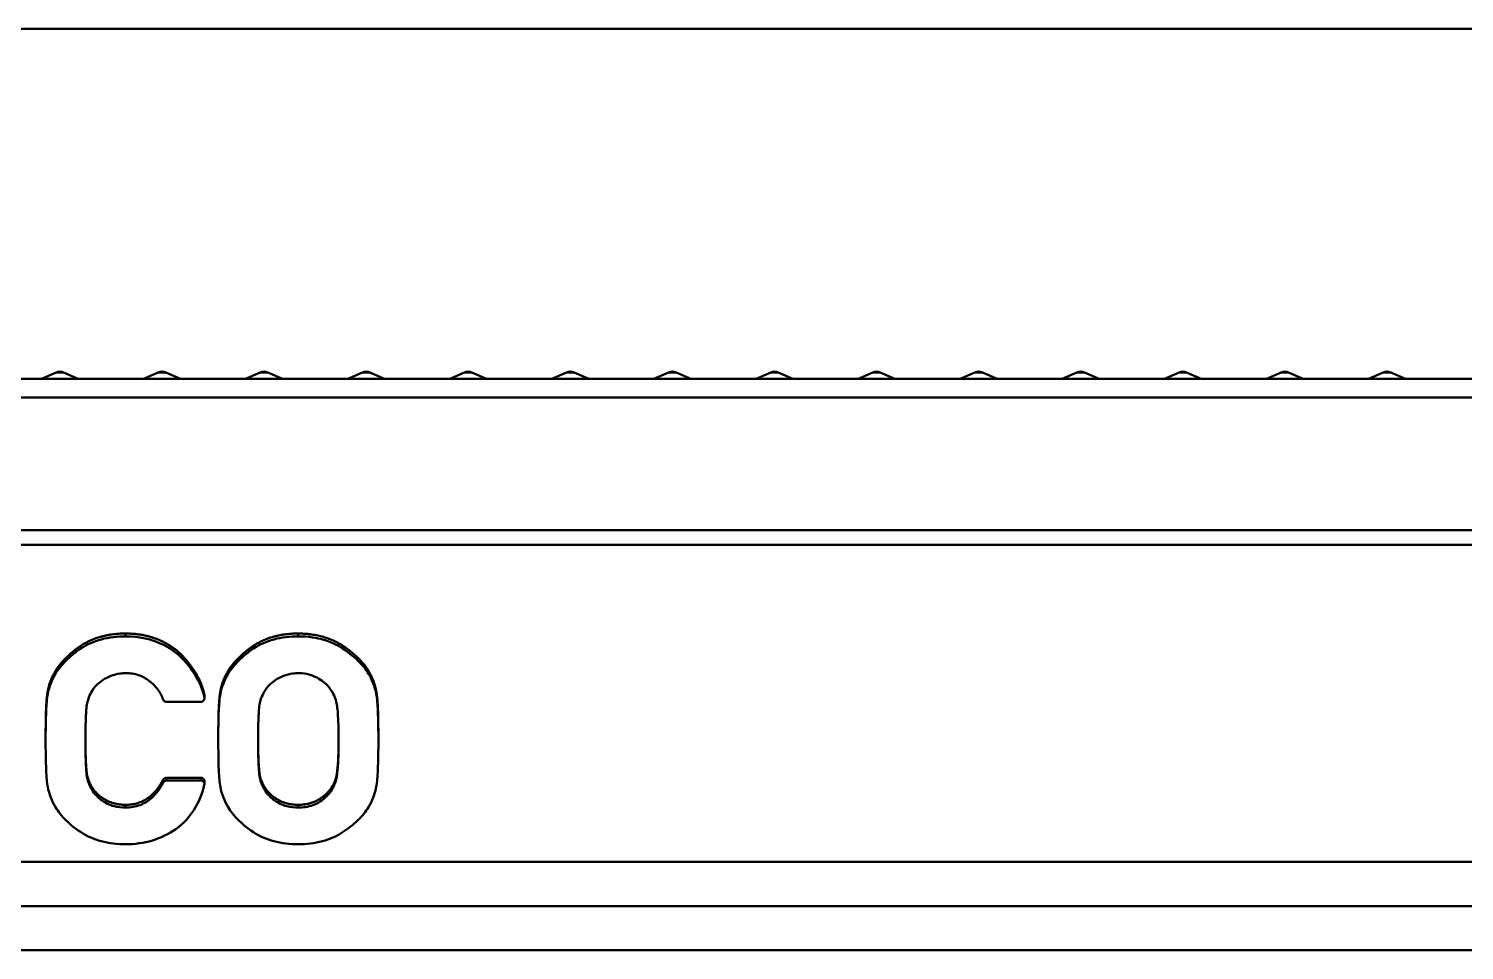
# Model space of a CAD drawing. Header units: millimetres. Extents: x 0 to 2100, y 0 to 1485.
# Drawn here: x 974.9 to 1169.7, y 976.3 to 1101.3 of the extents above; entities that cross this region are included whole.
import ezdxf

# ---------------------------------------------------------------- set-up
doc = ezdxf.new("R2010")
doc.units = ezdxf.units.MM
doc.header["$LTSCALE"] = 5
for name, color, linetype, lineweight in [('Bemaßungen(DIN)', 7, 'Continuous', 50), ('Sichtbare Kanten(DIN)', 7, 'Continuous', 50), ('Sichtbare tangentiale Kanten(DIN)', 7, 'Continuous', 50)]:
    doc.layers.add(name, color=color, linetype=linetype, lineweight=lineweight)

msp = doc.modelspace()

# ---------------------------------------------------------------- linework, layer by layer
at = {"layer": 'Bemaßungen(DIN)'}
msp.add_line((346.229, 1101.251), (1321.229, 1101.251), dxfattribs=at)
at = {"layer": 'Sichtbare Kanten(DIN)'}
for p, q in [((334.229, 1053.751), (1333.229, 1053.751)), ((978.643, 1054.642), (976.654, 1053.751)), ((979.665, 1054.642), (981.654, 1053.751)), ((992.493, 1054.642), (990.504, 1053.751)), ((993.515, 1054.642), (995.504, 1053.751)), ((1006.343, 1054.642), (1004.354, 1053.751)), ((1007.365, 1054.642), (1009.354, 1053.751)), ((1020.193, 1054.642), (1018.204, 1053.751)), ((1021.215, 1054.642), (1023.204, 1053.751)), ((1034.043, 1054.642), (1032.054, 1053.751)), ((1035.065, 1054.642), (1037.054, 1053.751)), ((1047.893, 1054.642), (1045.904, 1053.751)), ((1048.915, 1054.642), (1050.904, 1053.751)), ((1061.743, 1054.642), (1059.754, 1053.751)), ((1062.765, 1054.642), (1064.754, 1053.751)), ((1075.593, 1054.642), (1073.604, 1053.751)), ((1076.615, 1054.642), (1078.604, 1053.751)), ((1089.443, 1054.642), (1087.454, 1053.751)), ((1090.465, 1054.642), (1092.454, 1053.751)), ((1103.293, 1054.642), (1101.304, 1053.751)), ((1104.315, 1054.642), (1106.304, 1053.751)), ((1117.143, 1054.642), (1115.154, 1053.751)), ((1118.165, 1054.642), (1120.154, 1053.751)), ((1130.993, 1054.642), (1129.004, 1053.751)), ((1132.015, 1054.642), (1134.004, 1053.751)), ((1144.843, 1054.642), (1142.854, 1053.751)), ((1145.865, 1054.642), (1147.854, 1053.751)), ((1158.693, 1054.642), (1156.704, 1053.751)), ((1159.715, 1054.642), (1161.704, 1053.751)), ((1333.729, 1051.251), (333.729, 1051.251)), ((1313.729, 1033.251), (353.729, 1033.251)), ((1313.193, 1031.251), (354.265, 1031.251)), ((982.024, 1017.572), (982.024, 1017.191)), ((995.224, 1016.729), (995.224, 1016.348)), ((1005.448, 1017.572), (1005.448, 1017.191)), ((1017.52, 1017.572), (1017.52, 1017.191)), ((978.544, 1014.134), (978.544, 1013.752)), ((1001.968, 1014.134), (1001.968, 1013.752)), ((1021.048, 1014.134), (1021.048, 1013.752)), ((998.776, 1010.895), (998.776, 1010.513)), ((998.779, 1010.832), (998.779, 1010.451)), ((982.888, 1009.981), (982.888, 1009.959)), ((993.616, 1009.959), (998.272, 1009.959)), ((1006.312, 1009.981), (1006.312, 1009.959)), ((977.224, 1005.105), (977.224, 1004.723)), ((1000.648, 1005.105), (1000.648, 1004.723)), ((1022.368, 1005.105), (1022.368, 1004.723)), ((982.888, 999.847), (982.888, 999.465)), ((982.888, 999.465), (982.888, 999.443)), ((993.16, 999.381), (993.16, 998.999)), ((993.616, 999.647), (998.272, 999.647)), ((998.272, 999.266), (993.616, 999.266)), ((998.764, 999.2), (998.764, 998.819)), ((1006.312, 999.847), (1006.312, 999.465)), ((1006.312, 999.465), (1006.312, 999.443)), ((1015.576, 997.762), (1015.576, 997.38)), ((1017.52, 992.255), (1017.496, 992.255)), ((1017.52, 992.271), (1017.52, 992.255)), ((1308.906, 982.251), (516.578, 982.251)), ((1308.906, 976.251), (516.578, 976.251))]:
    msp.add_line(p, q, dxfattribs=at)
for centre in [(979.154, 1053.501), (993.004, 1053.501), (1006.854, 1053.501), (1020.704, 1053.501), (1034.554, 1053.501), (1048.404, 1053.501), (1062.254, 1053.501), (1076.104, 1053.501), (1089.954, 1053.501), (1103.804, 1053.501), (1117.654, 1053.501), (1131.504, 1053.501), (1145.354, 1053.501), (1159.204, 1053.501)]:
    msp.add_arc(centre, 1.25, 65.87463, 114.12537, dxfattribs=at)
for points in [[(982.024, 1017.572), (984.52, 1019.214), (988.072, 1019.214)], [(988.072, 1019.214), (990.232, 1019.214), (993.808, 1017.927), (995.224, 1016.729)], [(1005.448, 1017.572), (1007.944, 1019.214), (1011.496, 1019.214)], [(1011.496, 1019.214), (1013.248, 1019.214), (1016.296, 1018.371), (1017.52, 1017.572)], [(978.544, 1014.134), (979.096, 1015.021), (980.848, 1016.774), (982.024, 1017.572)], [(995.224, 1016.729), (996.544, 1015.531), (998.416, 1012.514), (998.776, 1010.895)], [(1001.968, 1014.134), (1002.52, 1015.021), (1004.272, 1016.774), (1005.448, 1017.572)], [(1017.52, 1017.572), (1018.696, 1016.774), (1020.496, 1015.043), (1021.048, 1014.134)], [(977.512, 1011.427), (977.8, 1012.891), (978.544, 1014.134)], [(1000.936, 1011.427), (1001.224, 1012.891), (1001.968, 1014.134)], [(1021.048, 1014.134), (1021.408, 1013.49), (1021.936, 1012.159), (1022.08, 1011.427)], [(977.224, 1005.105), (977.224, 1007.567), (977.368, 1010.695), (977.512, 1011.427)], [(998.776, 1010.895), (998.779, 1010.863), (998.779, 1010.832)], [(1000.648, 1005.105), (1000.648, 1007.567), (1000.792, 1010.695), (1000.936, 1011.427)], [(1022.08, 1011.427), (1022.224, 1010.695), (1022.368, 1007.567), (1022.368, 1005.105)], [(982.624, 1004.913), (982.63, 1000.908), (982.888, 999.825)], [(1016.656, 999.825), (1016.96, 1000.951), (1016.968, 1004.912)], [(982.888, 999.847), (983.2, 998.671), (983.968, 997.762)], [(988.072, 995.987), (991.408, 995.987), (993.16, 999.381)], [(993.16, 999.381), (993.208, 999.492), (993.52, 999.647), (993.616, 999.647)], [(1006.312, 999.847), (1006.624, 998.671), (1007.392, 997.762)], [(1015.576, 997.762), (1016.008, 998.25), (1016.512, 999.27), (1016.656, 999.825)], [(983.968, 997.762), (984.568, 997.052), (986.632, 995.987), (988.072, 995.987)], [(1007.392, 997.762), (1007.992, 997.052), (1010.056, 995.987), (1011.496, 995.987)], [(1011.496, 995.987), (1012.936, 995.987), (1014.976, 997.052), (1015.576, 997.762)]]:
    msp.add_open_spline(points, degree=2, dxfattribs=at)
for points, degree, knots in [([(988.072, 1018.832), (986.96, 1018.832), (985.851, 1018.712), (983.79, 1018.152), (982.868, 1017.746), (982.024, 1017.191)], 3, [-0.64438069, -0.64438069, -0.64438069, -0.64438069, -0.31067417, -0.31067417, 0, 0, 0, 0]), ([(995.224, 1016.348), (994.28, 1017.146), (993.212, 1017.76), (991.31, 1018.444), (990.01, 1018.832), (988.072, 1018.832)], 3, [-1.5590704, -1.5590704, -1.5590704, -1.5590704, -0.5815946, -0.5815946, 0, 0, 0, 0]), ([(1011.496, 1018.832), (1010.384, 1018.832), (1009.275, 1018.712), (1007.214, 1018.152), (1006.292, 1017.746), (1005.448, 1017.191)], 3, [-0.64438069, -0.64438069, -0.64438069, -0.64438069, -0.31067417, -0.31067417, 0, 0, 0, 0]), ([(1017.52, 1017.191), (1016.68, 1017.739), (1015.757, 1018.138), (1014.082, 1018.602), (1012.993, 1018.832), (1011.496, 1018.832)], 3, [-1.0900651, -1.0900651, -1.0900651, -1.0900651, -0.4490468, -0.4490468, 0, 0, 0, 0]), ([(982.024, 1017.191), (981.289, 1016.691), (980.591, 1016.135), (979.476, 1015.02), (978.963, 1014.426), (978.544, 1013.752)], 3, [-0.56746508, -0.56746508, -0.56746508, -0.56746508, -0.25227775, -0.25227775, 0, 0, 0, 0]), ([(1005.448, 1017.191), (1004.713, 1016.691), (1004.015, 1016.135), (1002.9, 1015.02), (1002.387, 1014.426), (1001.968, 1013.752)], 3, [-0.56746508, -0.56746508, -0.56746508, -0.56746508, -0.25227775, -0.25227775, 0, 0, 0, 0]), ([(1021.048, 1013.752), (1020.654, 1014.4), (1020.153, 1014.991), (1019.19, 1015.917), (1018.536, 1016.501), (1017.52, 1017.191)], 3, [-0.89781697, -0.89781697, -0.89781697, -0.89781697, -0.37821992, -0.37821992, 0, 0, 0, 0]), ([(998.776, 1010.513), (998.53, 1011.62), (998.088, 1012.661), (997.04, 1014.35), (996.341, 1015.334), (995.224, 1016.348)], 3, [-1.1193606, -1.1193606, -1.1193606, -1.1193606, -0.4696684, -0.4696684, 0, 0, 0, 0]), ([(978.544, 1013.752), (978.295, 1013.336), (978.085, 1012.903), (977.739, 1011.995), (977.606, 1011.525), (977.512, 1011.046)], 3, [-0.31246293, -0.31246293, -0.31246293, -0.31246293, -0.15804584, -0.15804584, 0, 0, 0, 0]), ([(983.992, 1012.066), (984.268, 1012.36), (984.596, 1012.644), (985.305, 1013.148), (985.744, 1013.34), (986.982, 1013.807), (987.696, 1013.841), (988.072, 1013.841)], 3, [-0.17800534, -0.17800534, -0.17800534, -0.17800534, -0.15236265, -0.15236265, -0.11262535, -0.11262535, 0, 0, 0, 0]), ([(988.072, 1013.841), (988.67, 1013.841), (989.26, 1013.761), (990.367, 1013.395), (990.853, 1013.126), (991.288, 1012.776)], 3, [-0.3525629, -0.3525629, -0.3525629, -0.3525629, -0.17296751, -0.17296751, 0, 0, 0, 0]), ([(991.288, 1012.776), (991.727, 1012.441), (992.116, 1012.061), (992.753, 1011.208), (992.993, 1010.755), (993.16, 1010.269)], 3, [-0.33624443, -0.33624443, -0.33624443, -0.33624443, -0.16549217, -0.16549217, 0, 0, 0, 0]), ([(1001.968, 1013.752), (1001.719, 1013.336), (1001.509, 1012.903), (1001.163, 1011.995), (1001.03, 1011.525), (1000.936, 1011.046)], 3, [-0.31246293, -0.31246293, -0.31246293, -0.31246293, -0.15804584, -0.15804584, 0, 0, 0, 0]), ([(1007.416, 1012.066), (1007.692, 1012.36), (1008.02, 1012.644), (1008.729, 1013.148), (1009.168, 1013.34), (1010.406, 1013.807), (1011.12, 1013.841), (1011.496, 1013.841)], 3, [-0.17800534, -0.17800534, -0.17800534, -0.17800534, -0.15236265, -0.15236265, -0.11262535, -0.11262535, 0, 0, 0, 0]), ([(1011.496, 1013.841), (1012.184, 1013.841), (1012.627, 1013.734), (1013.202, 1013.586), (1013.576, 1013.455), (1014.022, 1013.244), (1014.835, 1012.856), (1015.576, 1012.066)], 3, [-2.3409048, -2.3409048, -2.3409048, -2.3409048, -1.6835097, -1.6835097, -0.3393681, -0.3393681, 0, 0, 0, 0]), ([(1022.08, 1011.046), (1021.986, 1011.522), (1021.852, 1011.989), (1021.583, 1012.667), (1021.389, 1013.142), (1021.048, 1013.752)], 3, [-0.67626158, -0.67626158, -0.67626158, -0.67626158, -0.2228684, -0.2228684, 0, 0, 0, 0]), ([(977.512, 1011.046), (977.393, 1010.442), (977.331, 1009.518), (977.237, 1007.476), (977.224, 1005.949), (977.224, 1004.723)], 3, [-0.63824516, -0.63824516, -0.63824516, -0.63824516, -0.3979253, -0.3979253, 0, 0, 0, 0]), ([(982.888, 1009.959), (983.002, 1010.335), (983.147, 1010.701), (983.4, 1011.223), (983.599, 1011.618), (983.992, 1012.066)], 3, [-0.58865274, -0.58865274, -0.58865274, -0.58865274, -0.18719073, -0.18719073, 0, 0, 0, 0]), ([(1000.936, 1011.046), (1000.817, 1010.442), (1000.755, 1009.518), (1000.661, 1007.476), (1000.648, 1005.949), (1000.648, 1004.723)], 3, [-0.63824516, -0.63824516, -0.63824516, -0.63824516, -0.3979253, -0.3979253, 0, 0, 0, 0]), ([(1006.312, 1009.959), (1006.482, 1010.519), (1006.679, 1010.923), (1006.92, 1011.42), (1007.145, 1011.756), (1007.416, 1012.066)], 3, [-0.17676121, -0.17676121, -0.17676121, -0.17676121, -0.12929759, -0.12929759, 0, 0, 0, 0]), ([(1015.576, 1012.066), (1015.908, 1011.663), (1016.115, 1011.294), (1016.415, 1010.704), (1016.557, 1010.338), (1016.656, 1009.959)], 3, [-0.21179456, -0.21179456, -0.21179456, -0.21179456, -0.12655534, -0.12655534, 0, 0, 0, 0]), ([(1022.368, 1004.723), (1022.368, 1005.974), (1022.354, 1007.488), (1022.261, 1009.512), (1022.198, 1010.443), (1022.08, 1011.046)], 3, [-0.52759922, -0.52759922, -0.52759922, -0.52759922, -0.19886086, -0.19886086, 0, 0, 0, 0]), ([(982.624, 1004.723), (982.624, 1005.78), (982.637, 1007.066), (982.721, 1008.723), (982.776, 1009.512), (982.888, 1009.981)], 3, [-0.43619179, -0.43619179, -0.43619179, -0.43619179, -0.15564951, -0.15564951, 0, 0, 0, 0]), ([(993.16, 1010.269), (993.166, 1010.236), (993.177, 1010.205), (993.212, 1010.146), (993.235, 1010.12), (993.316, 1010.048), (993.387, 1010.011), (993.502, 1009.969), (993.558, 1009.959), (993.616, 1009.959)], 3, [-0.055925359, -0.055925359, -0.055925359, -0.055925359, -0.046577329, -0.046577329, -0.036906452, -0.036906452, -0.017411192, -0.017411192, 0, 0, 0, 0]), ([(998.272, 1009.959), (998.315, 1009.959), (998.359, 1009.963), (998.441, 1009.981), (998.479, 1009.995), (998.585, 1010.049), (998.631, 1010.096), (998.702, 1010.178), (998.735, 1010.235), (998.778, 1010.368), (998.784, 1010.44), (998.776, 1010.513)], 3, [-0.071388548, -0.071388548, -0.071388548, -0.071388548, -0.064436863, -0.064436863, -0.05789724, -0.05789724, -0.045083725, -0.045083725, -0.02371625, -0.02371625, 0, 0, 0, 0]), ([(1006.048, 1004.723), (1006.048, 1006.152), (1006.073, 1007.236), (1006.154, 1008.709), (1006.211, 1009.495), (1006.312, 1009.981)], 3, [-0.38484218, -0.38484218, -0.38484218, -0.38484218, -0.16039433, -0.16039433, 0, 0, 0, 0]), ([(1016.656, 1009.959), (1016.771, 1009.526), (1016.843, 1008.841), (1016.952, 1007.012), (1016.968, 1005.766), (1016.968, 1004.723)], 3, [-0.58994511, -0.58994511, -0.58994511, -0.58994511, -0.33853677, -0.33853677, 0, 0, 0, 0]), ([(977.224, 1004.723), (977.224, 1003.469), (977.238, 1001.939), (977.337, 999.787), (977.402, 998.941), (977.512, 998.4)], 3, [-0.43279384, -0.43279384, -0.43279384, -0.43279384, -0.17842824, -0.17842824, 0, 0, 0, 0]), ([(982.888, 999.443), (982.775, 999.916), (982.72, 1000.722), (982.637, 1002.383), (982.624, 1003.666), (982.624, 1004.723)], 3, [-0.53507694, -0.53507694, -0.53507694, -0.53507694, -0.34311066, -0.34311066, 0, 0, 0, 0]), ([(1000.648, 1004.723), (1000.648, 1003.469), (1000.662, 1001.939), (1000.761, 999.787), (1000.826, 998.941), (1000.936, 998.4)], 3, [-0.43279384, -0.43279384, -0.43279384, -0.43279384, -0.17842824, -0.17842824, 0, 0, 0, 0]), ([(1006.048, 1004.913), (1006.051, 1002.959), (1006.192, 1000.401), (1006.312, 999.825)], 2, [0.0463824, 0.0463824, 0.0463824, 1, 2, 2, 2]), ([(1006.312, 999.443), (1006.199, 999.986), (1006.144, 1000.889), (1006.062, 1002.388), (1006.048, 1003.672), (1006.048, 1004.723)], 3, [-0.4826609, -0.4826609, -0.4826609, -0.4826609, -0.34108054, -0.34108054, 0, 0, 0, 0]), ([(1016.968, 1004.723), (1016.968, 1003.625), (1016.951, 1002.256), (1016.831, 1000.448), (1016.762, 999.835), (1016.656, 999.443)], 3, [-0.3390162, -0.3390162, -0.3390162, -0.3390162, -0.13105894, -0.13105894, 0, 0, 0, 0]), ([(1022.08, 998.4), (1022.199, 998.991), (1022.261, 999.917), (1022.355, 1001.951), (1022.368, 1003.494), (1022.368, 1004.723)], 3, [-0.63538724, -0.63538724, -0.63538724, -0.63538724, -0.39885501, -0.39885501, 0, 0, 0, 0]), ([(983.968, 997.38), (983.712, 997.683), (983.494, 998.009), (983.13, 998.712), (982.989, 999.083), (982.888, 999.465)], 3, [-0.2528688, -0.2528688, -0.2528688, -0.2528688, -0.12792886, -0.12792886, 0, 0, 0, 0]), ([(993.616, 999.266), (993.578, 999.266), (993.537, 999.256), (993.451, 999.229), (993.402, 999.208), (993.307, 999.159), (993.261, 999.129), (993.197, 999.064), (993.175, 999.034), (993.16, 998.999)], 3, [-0.055945276, -0.055945276, -0.055945276, -0.055945276, -0.044561525, -0.044561525, -0.028522325, -0.028522325, -0.01195837, -0.01195837, 0, 0, 0, 0]), ([(998.272, 999.647), (998.512, 999.647), (998.764, 999.356), (998.764, 999.2)], 2, [0, 0, 0, 1, 1.75, 1.75, 1.75]), ([(998.752, 998.711), (998.762, 998.76), (998.767, 998.81), (998.757, 998.907), (998.745, 998.952), (998.688, 999.071), (998.637, 999.122), (998.571, 999.181), (998.523, 999.211), (998.406, 999.256), (998.339, 999.266), (998.272, 999.266)], 3, [-0.059537866, -0.059537866, -0.059537866, -0.059537866, -0.053537489, -0.053537489, -0.047887691, -0.047887691, -0.037975695, -0.037975695, -0.020286933, -0.020286933, 0, 0, 0, 0]), ([(1007.392, 997.38), (1007.136, 997.683), (1006.918, 998.009), (1006.554, 998.712), (1006.413, 999.083), (1006.312, 999.465)], 3, [-0.2528688, -0.2528688, -0.2528688, -0.2528688, -0.12792886, -0.12792886, 0, 0, 0, 0]), ([(1016.656, 999.443), (1016.517, 998.908), (1016.339, 998.538), (1016.082, 998.019), (1015.847, 997.686), (1015.576, 997.38)], 3, [-0.1853347, -0.1853347, -0.1853347, -0.1853347, -0.12833674, -0.12833674, 0, 0, 0, 0]), ([(977.512, 998.4), (977.606, 997.92), (977.739, 997.448), (978.085, 996.532), (978.295, 996.094), (978.544, 995.672)], 3, [-0.31467641, -0.31467641, -0.31467641, -0.31467641, -0.1560404, -0.1560404, 0, 0, 0, 0]), ([(988.072, 995.605), (987.55, 995.605), (987.026, 995.658), (986.191, 995.875), (985.783, 996.017), (984.769, 996.613), (984.323, 996.959), (983.968, 997.38)], 3, [-0.64359241, -0.64359241, -0.64359241, -0.64359241, -0.36055637, -0.36055637, -0.17331345, -0.17331345, 0, 0, 0, 0]), ([(993.16, 998.999), (992.764, 998.232), (992.255, 997.493), (991.139, 996.5), (990.626, 996.176), (989.416, 995.711), (988.753, 995.605), (988.072, 995.605)], 3, [-0.66918853, -0.66918853, -0.66918853, -0.66918853, -0.39309051, -0.39309051, -0.20433451, -0.20433451, 0, 0, 0, 0]), ([(994.888, 992.699), (995.875, 993.402), (996.681, 994.254), (998.006, 996.315), (998.462, 997.495), (998.752, 998.711)], 3, [-0.77787613, -0.77787613, -0.77787613, -0.77787613, -0.40408348, -0.40408348, 0, 0, 0, 0]), ([(1000.936, 998.4), (1001.03, 997.92), (1001.163, 997.448), (1001.509, 996.532), (1001.719, 996.094), (1001.968, 995.672)], 3, [-0.31467641, -0.31467641, -0.31467641, -0.31467641, -0.1560404, -0.1560404, 0, 0, 0, 0]), ([(1011.496, 995.605), (1010.974, 995.605), (1010.45, 995.658), (1009.615, 995.875), (1009.207, 996.017), (1008.193, 996.613), (1007.747, 996.959), (1007.392, 997.38)], 3, [-0.64359241, -0.64359241, -0.64359241, -0.64359241, -0.36055637, -0.36055637, -0.17331345, -0.17331345, 0, 0, 0, 0]), ([(1015.576, 997.38), (1015.319, 997.076), (1015.015, 996.81), (1014.439, 996.406), (1014.014, 996.124), (1012.847, 995.693), (1012.17, 995.605), (1011.496, 995.605)], 3, [-0.61576362, -0.61576362, -0.61576362, -0.61576362, -0.37696889, -0.37696889, -0.20221733, -0.20221733, 0, 0, 0, 0]), ([(1021.048, 995.672), (1021.285, 996.096), (1021.494, 996.532), (1021.753, 997.186), (1021.941, 997.676), (1022.08, 998.4)], 3, [-0.75976779, -0.75976779, -0.75976779, -0.75976779, -0.23885916, -0.23885916, 0, 0, 0, 0]), ([(978.544, 995.672), (978.941, 995.034), (979.435, 994.44), (980.276, 993.589), (980.926, 992.959), (982.024, 992.255)], 3, [-1.1077102, -1.1077102, -1.1077102, -1.1077102, -0.400805, -0.400805, 0, 0, 0, 0]), ([(1001.968, 995.672), (1002.365, 995.034), (1002.859, 994.44), (1003.7, 993.589), (1004.35, 992.959), (1005.448, 992.255)], 3, [-1.1077102, -1.1077102, -1.1077102, -1.1077102, -0.400805, -0.400805, 0, 0, 0, 0]), ([(1017.496, 992.255), (1018.244, 992.742), (1018.962, 993.287), (1020.154, 994.434), (1020.651, 995.024), (1021.048, 995.672)], 3, [-0.51620877, -0.51620877, -0.51620877, -0.51620877, -0.24165673, -0.24165673, 0, 0, 0, 0]), ([(982.024, 992.255), (982.858, 991.704), (983.775, 991.305), (985.834, 990.753), (986.954, 990.636), (988.072, 990.636)], 3, [-0.64314931, -0.64314931, -0.64314931, -0.64314931, -0.33547656, -0.33547656, 0, 0, 0, 0]), ([(988.072, 990.636), (989.311, 990.636), (990.53, 990.795), (992.862, 991.501), (993.919, 992.022), (994.888, 992.699)], 3, [-0.73609039, -0.73609039, -0.73609039, -0.73609039, -0.3642314, -0.3642314, 0, 0, 0, 0]), ([(1005.448, 992.255), (1006.282, 991.704), (1007.199, 991.305), (1009.258, 990.753), (1010.378, 990.636), (1011.496, 990.636)], 3, [-0.64314931, -0.64314931, -0.64314931, -0.64314931, -0.33547656, -0.33547656, 0, 0, 0, 0]), ([(1011.496, 990.636), (1012.608, 990.636), (1013.721, 990.754), (1015.773, 991.305), (1016.687, 991.705), (1017.52, 992.255)], 3, [-0.64106217, -0.64106217, -0.64106217, -0.64106217, -0.30719562, -0.30719562, 0, 0, 0, 0])]:
    msp.add_open_spline(points, degree=degree, knots=knots, dxfattribs=at)
at = {"layer": 'Sichtbare tangentiale Kanten(DIN)'}
for p, q in [((979.665, 1054.642), (978.643, 1054.642)), ((993.515, 1054.642), (992.493, 1054.642)), ((1007.365, 1054.642), (1006.343, 1054.642)), ((1021.215, 1054.642), (1020.193, 1054.642)), ((1035.065, 1054.642), (1034.043, 1054.642)), ((1048.915, 1054.642), (1047.893, 1054.642)), ((1062.765, 1054.642), (1061.743, 1054.642)), ((1076.615, 1054.642), (1075.593, 1054.642)), ((1090.465, 1054.642), (1089.443, 1054.642)), ((1104.315, 1054.642), (1103.293, 1054.642)), ((1118.165, 1054.642), (1117.143, 1054.642)), ((1132.015, 1054.642), (1130.993, 1054.642)), ((1145.865, 1054.642), (1144.843, 1054.642)), ((1159.715, 1054.642), (1158.693, 1054.642)), ((988.072, 1019.214), (988.072, 1018.832)), ((1011.496, 1019.214), (1011.496, 1018.832)), ((977.512, 1011.427), (977.512, 1011.046)), ((1000.936, 1011.427), (1000.936, 1011.046)), ((1022.08, 1011.427), (1022.08, 1011.046)), ((993.616, 999.647), (993.616, 999.266)), ((998.272, 999.647), (998.272, 999.266)), ((1016.656, 999.825), (1016.656, 999.443)), ((983.968, 997.762), (983.968, 997.38)), ((1007.392, 997.762), (1007.392, 997.38)), ((988.072, 995.987), (988.072, 995.605)), ((1011.496, 995.987), (1011.496, 995.605)), ((1308.437, 988.251), (518.225, 988.251))]:
    msp.add_line(p, q, dxfattribs=at)

doc.saveas('drawing.dxf')
